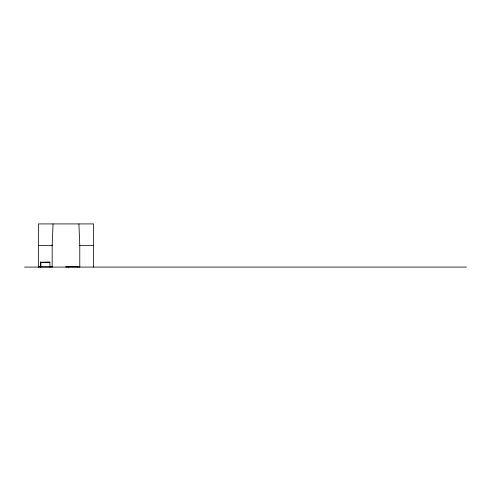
<?xml version="1.0" encoding="UTF-8"?>
<svg xmlns="http://www.w3.org/2000/svg" width="491" height="491" viewBox="0 0 491 491"><rect width="100%" height="100%" fill="white"/><g stroke="black" fill="none" stroke-linecap="round" stroke-linejoin="round"><path stroke-width="0.74" d="M53.053 223.921L52.169 245.5L38.359 245.5M40.949 266.858L40.741 261.998L40.52 267.079M40.52 266.858L40.741 261.998M68.359 266.644L68.139 267.079M78.904 223.921L79.788 245.5L93.597 245.5M40.949 262.212L49.787 261.998L50.008 267.079M40.52 262.433L50.008 262.433M38.359 266.644L40.949 266.644M49.579 266.644L52.169 266.644M38.359 266.858L52.169 266.858M65.978 266.858L79.788 266.858M24.55 267.079L466.45 267.079M93.597 267.079L93.597 223.921L38.359 223.921L38.359 267.079M79.788 245.5L79.788 267.079M77.627 267.079L77.406 266.644L65.978 266.644L65.978 267.079M52.169 244.935L52.169 267.079"/></g></svg>
